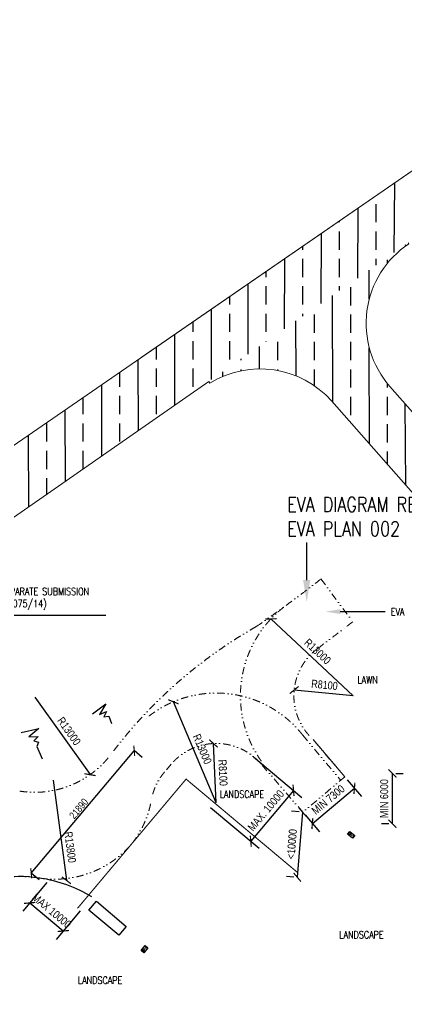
# Model space of a CAD drawing. Header units: millimetres. Extents: x 833779156 to 834921471, y 817530835 to 818378701.
# Drawn here: x 834212251 to 834265053, y 817913025 to 818047823 of the extents above; entities that cross this region are included whole.
import ezdxf
from ezdxf import colors
from ezdxf.entities.mleader import LeaderData, LeaderLine
from ezdxf.math import Vec2, Vec3

# ---------------------------------------------------------------- set-up
doc = ezdxf.new("R2010")
doc.units = ezdxf.units.MM
doc.header["$LTSCALE"] = 1000
doc.header["$MEASUREMENT"] = 0
for name, pattern in [('DASHED', [0.75, 0.5, -0.25]), ('HIDDEN2', [0.1875, 0.125, -0.0625]), ('N132X01M - Default$0$R_WKCD_LB - Model$0$DIVIDE', [1.25, 0.5, -0.25, 0, -0.25, 0, -0.25])]:
    doc.linetypes.add(name, pattern=pattern)
for name, color, linetype in [('_Car Parking A', 2, 'DASHED'), ('_EVA Path', 7, 'HIDDEN2'), ('BD02T', 7, 'Continuous'), ('MGD043_1', 2, 'Continuous'), ('MGD08240', 3, 'Continuous'), ('TEXT', 7, 'Continuous'), ('VPA060_Hatch_EVA', 253, 'Continuous'), ('VPA064_C10', 10, 'Continuous')]:
    doc.layers.add(name, color=color, linetype=linetype)
doc.layers.add('DLNEVA', color=1, linetype='Continuous', lineweight=5)
doc.layers.add('VPA031_Dimension', color=6, linetype='Continuous', lineweight=13)
doc.styles.add('1_2.5mm', font='arial.ttf', dxfattribs={"width": 0.8, "height": 0.0025})
doc.styles.add('ROMANS', font='romans.shx', dxfattribs={"width": 0.8, "height": 2.5})
doc.styles.get("Standard").update_dxf_attribs({"font": 'txt.shx', "width": 0.8})
doc.styles.add('Style-Arial', font='arial.ttf', dxfattribs={"width": 0.8})
doc.dimstyles.get("Standard").update_dxf_attribs({"dimtxt": 0.18, "dimasz": 0.18, "dimexe": 0.18, "dimexo": 0.06249999999999999, "dimgap": 0.09, "dimtad": 0, "dimtih": 1, "dimtoh": 1, "dimdec": 4, "dimzin": 1, "dimdsep": 46, "dimtxsty": '1_2.5mm', "dimcen": 0, "dimadec": 0, "dimazin": 0, "dimtfac": 1, "dimtdec": 4, "dimtofl": 0, "dimtmove": 0, "dimatfit": 3, "dimfxl": 0, "dimtolj": 1, "dimtzin": 1, "dimarcsym": 0})
pattern_1 = [(90, (143431.7760441303, 138864.3535926342), (-5000, 8.881784197001252e-13), []), (90, (145931.776039958, 141364.3535884619), (-5000, 8.881784197001252e-13), [2500, -1250])]

# ---------------------------------------------------------------- blocks, each defined once
blk = doc.blocks.new('_ArchTick')
at = {"color": 0, "linetype": 'ByBlock', "const_width": 0.15}
blk.add_lwpolyline([(-0.5, -0.5), (0.5, 0.5)], dxfattribs=at)
blk = doc.blocks.new('*D22')
at = {"layer": '_Car Parking A', "color": 0, "lineweight": -2, "ltscale": 100}
for p, q in [((834213822.6044192, 817931080.1812657), (834227893.2252089, 817947848.8941346)), ((834228980.5209703, 817946936.5446618), (834227889.0303459, 817947852.4140426)), ((834214909.9001807, 817930167.8317928), (834213818.4095563, 817931083.7011737))]:
    blk.add_line(p, q, dxfattribs=at)
at = {"layer": 'Defpoints', "color": 0, "ltscale": 100}
for p in [(834227893.2252089, 817947848.8941346), (834228984.7158333, 817946933.0247538), (834214914.0950437, 817930164.3118849)]:
    blk.add_point(p, dxfattribs=at)
at = {"layer": '_Car Parking A', "color": 0, "lineweight": -2, "ltscale": 100, "xscale": 1000, "yscale": 1000, "zscale": 1000}
for p, rotation in [((834227893.2252089, 817947848.8941346), 49.99999998814776), ((834213822.6044192, 817931080.1812657), 229.9999999881478)]:
    blk.add_blockref('_ArchTick', p, dxfattribs=dict(at, rotation=rotation))
at = {"layer": '_Car Parking A', "color": 0, "ltscale": 100, "insert": (834220313.5843254, 817939921.2852125), "char_height": 1000, "attachment_point": 5, "rotation": 49.99999998814776, "style": 'Style-Arial'}
blk.add_mtext('21890', dxfattribs=at)
blk = doc.blocks.new('TerminatorOpen_0.5')
at = {"color": 0, "linetype": 'ByBlock', "lineweight": -2}
for q in [(-1, 0.25), (-1, 0), (-1, -0.25)]:
    blk.add_line((0, 0), q, dxfattribs=at)
blk = doc.blocks.new('*D23')
at = {"layer": 'Defpoints', "color": 0, "ltscale": 500}
for p in [(834263144.4871352, 817944746.1486329), (834263149.7217323, 817937846.0243806), (834263149.7217323, 817937846.0243806)]:
    blk.add_point(p, dxfattribs=at)
at = {"layer": 'VPA031_Dimension', "color": 0, "lineweight": -2, "ltscale": 500}
for p, q in [((834263149.7217323, 817944746.1486329), (834263149.7217323, 817937846.0243806)), ((834263644.4871352, 817944746.1486329), (834264649.7217323, 817944746.1486329)), ((834262649.7217323, 817937846.0243806), (834261649.7217323, 817937846.0243806))]:
    blk.add_line(p, q, dxfattribs=at)
at = {"layer": 'VPA031_Dimension', "color": 0, "lineweight": -2, "ltscale": 500, "xscale": 1095, "yscale": 1095, "zscale": 1095}
for p, rotation in [((834263149.7217323, 817944746.1486329), 90), ((834263149.7217323, 817937846.0243806), 270)]:
    blk.add_blockref('_ArchTick', p, dxfattribs=dict(at, rotation=rotation))
at = {"layer": 'VPA031_Dimension', "color": 0, "ltscale": 500, "insert": (834262042.9412576, 817941296.086507), "char_height": 1095.20092847872, "attachment_point": 5, "rotation": 90, "style": 'Style-Arial'}
blk.add_mtext('MIN 6000', dxfattribs=at)
blk = doc.blocks.new('*D27')
at = {"layer": 'Defpoints', "color": 0, "ltscale": 500}
for p in [(834238716.1286097, 817948827.0786105), (834239100.7248616, 817940736.2142731)]:
    blk.add_point(p, dxfattribs=at)
at = {"layer": 'VPA031_Dimension', "color": 0, "lineweight": -2, "ltscale": 500}
blk.add_line((834239100.7248616, 817940736.2142731), (834238716.1286097, 817948827.0786105), dxfattribs=at)
at = {"layer": 'VPA031_Dimension', "color": 0, "lineweight": -2, "ltscale": 500, "xscale": 1095, "yscale": 1095, "zscale": 1095, "rotation": 92.72148520993807}
blk.add_blockref('_ArchTick', (834238716.1286097, 817948827.0786105), dxfattribs=at)
at = {"layer": 'VPA031_Dimension', "color": 0, "ltscale": 500, "insert": (834240013.9589171, 817944834.1975062), "char_height": 1095.20092847872, "attachment_point": 5, "rotation": 272.72148520993807, "style": 'Style-Arial'}
blk.add_mtext('R8100', dxfattribs=at)
blk = doc.blocks.new('*D28')
at = {"layer": 'Defpoints', "color": 0, "ltscale": 500}
for p in [(834256667.5019364, 817944260.6611683), (834257971.2255676, 817942708.4273753), (834250923.906311, 817939436.6060687)]:
    blk.add_point(p, dxfattribs=at)
at = {"layer": 'VPA031_Dimension', "color": 0, "lineweight": -2, "ltscale": 500}
for p, q in [((834256989.0758882, 817943877.7901803), (834258935.947423, 817941559.814411)), ((834252227.6299423, 817937884.3722757), (834257971.2255676, 817942708.4273753)), ((834251245.4802629, 817939053.7350807), (834253192.3517977, 817936735.7593114))]:
    blk.add_line(p, q, dxfattribs=at)
at = {"layer": 'VPA031_Dimension', "color": 0, "lineweight": -2, "ltscale": 500, "xscale": 1095, "yscale": 1095, "zscale": 1095}
for p, rotation in [((834257971.2255676, 817942708.4273753), 40.0269532594442), ((834252227.6299423, 817937884.3722757), 220.0269532594442)]:
    blk.add_blockref('_ArchTick', p, dxfattribs=dict(at, rotation=rotation))
at = {"layer": 'VPA031_Dimension', "color": 0, "ltscale": 500, "insert": (834254387.3639758, 817941144.1941239), "char_height": 1095.20092847872, "attachment_point": 5, "rotation": 40.0269532594442, "style": 'Style-Arial'}
blk.add_mtext('MIN 7300', dxfattribs=at)
blk = doc.blocks.new('*D29')
at = {"layer": 'Defpoints', "color": 0, "ltscale": 500}
for p in [(834249741.262922, 817956146.2253262), (834257801.2670591, 817955342.276748)]:
    blk.add_point(p, dxfattribs=at)
at = {"layer": 'VPA031_Dimension', "color": 0, "lineweight": -2, "ltscale": 500}
blk.add_line((834257801.2670591, 817955342.276748), (834249741.262922, 817956146.2253262), dxfattribs=at)
at = {"layer": 'VPA031_Dimension', "color": 0, "lineweight": -2, "ltscale": 500, "xscale": 1095, "yscale": 1095, "zscale": 1095, "rotation": 174.3038486004701}
blk.add_blockref('_ArchTick', (834249741.262922, 817956146.2253262), dxfattribs=at)
at = {"layer": 'VPA031_Dimension', "color": 0, "ltscale": 500, "insert": (834253881.1161745, 817956845.5664942), "char_height": 1095.20092847872, "attachment_point": 5, "rotation": 354.30384860047013, "style": 'Style-Arial'}
blk.add_mtext('R8100', dxfattribs=at)
blk = doc.blocks.new('*D30')
at = {"layer": 'Defpoints', "color": 0, "ltscale": 500}
for p in [(834243783.6430166, 817947345.3199284), (834237948.1579931, 817940390.8595337), (834243814.8391905, 817935468.1296132)]:
    blk.add_point(p, dxfattribs=at)
at = {"layer": 'VPA031_Dimension', "color": 0, "lineweight": -2, "ltscale": 500}
for p, q in [((834244166.6652416, 817947023.9261278), (834250799.3908892, 817941458.4086058)), ((834249650.324214, 817942422.5900079), (834243814.8391905, 817935468.1296132)), ((834238331.1802182, 817940069.4657329), (834244963.9058657, 817934503.9482112))]:
    blk.add_line(p, q, dxfattribs=at)
at = {"layer": 'VPA031_Dimension', "color": 0, "lineweight": -2, "ltscale": 500, "xscale": 1095, "yscale": 1095, "zscale": 1095}
for p, rotation in [((834249650.324214, 817942422.5900079), 50.00000062205255), ((834243814.8391905, 817935468.1296132), 230.0000006220526)]:
    blk.add_blockref('_ArchTick', p, dxfattribs=dict(at, rotation=rotation))
at = {"layer": 'VPA031_Dimension', "color": 0, "ltscale": 500, "insert": (834245884.7386622, 817939656.7845768), "char_height": 1095.20092847872, "attachment_point": 5, "rotation": 50.000000622052575, "style": 'Style-Arial'}
blk.add_mtext('MAX. 10000', dxfattribs=at)
blk = doc.blocks.new('*D32')
at = {"layer": 'Defpoints', "color": 0, "ltscale": 500}
for p in [(834214304.5628331, 817955183.0362543), (834221861.7863623, 817944568.6328583)]:
    blk.add_point(p, dxfattribs=at)
at = {"layer": 'VPA031_Dimension', "color": 0, "lineweight": -2, "ltscale": 500}
blk.add_line((834214304.5628331, 817955183.0362543), (834221861.7863623, 817944568.6328583), dxfattribs=at)
at = {"layer": 'VPA031_Dimension', "color": 0, "lineweight": -2, "ltscale": 500, "xscale": 1095, "yscale": 1095, "zscale": 1095, "rotation": 305.4500361453294}
blk.add_blockref('_ArchTick', (834221861.7863623, 817944568.6328583), dxfattribs=at)
at = {"layer": 'VPA031_Dimension', "color": 0, "ltscale": 500, "insert": (834218985.0861685, 817950517.9759082), "char_height": 1095.20092847872, "attachment_point": 5, "rotation": 305.4500361453294, "style": 'Style-Arial'}
blk.add_mtext('R13000', dxfattribs=at)
blk = doc.blocks.new('*D33')
at = {"layer": 'Defpoints', "color": 0, "ltscale": 500}
for p in [(834233237.0650896, 817954535.7538381), (834239100.7248615, 817940736.2142737)]:
    blk.add_point(p, dxfattribs=at)
at = {"layer": 'VPA031_Dimension', "color": 0, "lineweight": -2, "ltscale": 500}
blk.add_line((834239100.7248615, 817940736.2142737), (834233237.0650896, 817954535.7538381), dxfattribs=at)
at = {"layer": 'VPA031_Dimension', "color": 0, "lineweight": -2, "ltscale": 500, "xscale": 1095, "yscale": 1095, "zscale": 1095, "rotation": 113.0214667746655}
blk.add_blockref('_ArchTick', (834233237.0650896, 817954535.7538381), dxfattribs=at)
at = {"layer": 'VPA031_Dimension', "color": 0, "ltscale": 500, "insert": (834237187.8734618, 817948068.9653978), "char_height": 1095.20092847872, "attachment_point": 5, "rotation": 293.0214667746655, "style": 'Style-Arial'}
blk.add_mtext('R13000', dxfattribs=at)
blk = doc.blocks.new('*D34')
at = {"layer": 'Defpoints', "color": 0, "ltscale": 500}
for p in [(834246560.1936085, 817965868.3523544), (834257801.2670583, 817955342.276746)]:
    blk.add_point(p, dxfattribs=at)
at = {"layer": 'VPA031_Dimension', "color": 0, "lineweight": -2, "ltscale": 500}
blk.add_line((834257801.2670583, 817955342.276746), (834246560.1936083, 817965868.3523542), dxfattribs=at)
at = {"layer": 'VPA031_Dimension', "color": 0, "lineweight": -2, "ltscale": 500, "xscale": 1095, "yscale": 1095, "zscale": 1095, "rotation": 136.8813503966202}
blk.add_blockref('_ArchTick', (834246560.1936085, 817965868.3523544), dxfattribs=at)
at = {"layer": 'VPA031_Dimension', "color": 0, "ltscale": 500, "insert": (834252937.482723, 817961413.4703637), "char_height": 1095.20092847872, "attachment_point": 5, "rotation": 316.8813503966202, "style": 'Style-Arial'}
blk.add_mtext('R13000 ', dxfattribs=at)
blk = doc.blocks.new('*D53')
at = {"layer": 'Defpoints', "color": 0, "ltscale": 500}
for p in [(834250923.9063112, 817939436.6060687), (834250168.4929355, 817930530.1474266), (834250209.1982983, 817930526.8821796)]:
    blk.add_point(p, dxfattribs=at)
at = {"layer": 'VPA031_Dimension', "color": 0, "lineweight": -2, "ltscale": 500}
for p, q in [((834250425.5072659, 817939476.5859599), (834249388.0038126, 817939559.8109891)), ((834250883.2009482, 817939439.8713157), (834250168.4929355, 817930530.1474266)), ((834249710.7992531, 817930566.8620708), (834248673.2957999, 817930650.0871))]:
    blk.add_line(p, q, dxfattribs=at)
at = {"layer": 'VPA031_Dimension', "color": 0, "lineweight": -2, "ltscale": 500, "xscale": 1095, "yscale": 1095, "zscale": 1095}
for p, rotation in [((834250883.2009482, 817939439.8713157), 85.41374597561992), ((834250168.4929355, 817930530.1474266), 265.4137459756199)]:
    blk.add_blockref('_ArchTick', p, dxfattribs=dict(at, rotation=rotation))
at = {"layer": 'VPA031_Dimension', "color": 0, "ltscale": 500, "insert": (834249422.6102784, 817935073.507297), "char_height": 1095.20092847872, "attachment_point": 5, "rotation": 85.41374597561993, "style": 'Style-Arial'}
blk.add_mtext('<10000', dxfattribs=at)
blk = doc.blocks.new('*D67')
at = {"layer": 'Defpoints', "color": 0, "ltscale": 500}
for p in [(834216825.2495458, 817943798.7210565), (834218625.8564411, 817930116.695812)]:
    blk.add_point(p, dxfattribs=at)
at = {"layer": 'VPA031_Dimension', "color": 0, "lineweight": -2, "ltscale": 500}
blk.add_line((834216825.2495458, 817943798.7210565), (834218625.856441, 817930116.6958119), dxfattribs=at)
at = {"layer": 'VPA031_Dimension', "color": 0, "lineweight": -2, "ltscale": 500, "xscale": 1095, "yscale": 1095, "zscale": 1095, "rotation": 277.4972589229549}
blk.add_blockref('_ArchTick', (834218625.8564411, 817930116.695812), dxfattribs=at)
at = {"layer": 'VPA031_Dimension', "color": 0, "ltscale": 500, "insert": (834219146.3213702, 817934647.2299547), "char_height": 1095.20092847872, "attachment_point": 5, "rotation": 277.49725892295487, "style": 'Style-Arial'}
blk.add_mtext('R13800', dxfattribs=at)
blk = doc.blocks.new('eva')
at = {"layer": 'VPA060_Hatch_EVA'}
h = blk.add_hatch(dxfattribs=at)
h.set_pattern_fill('ANSI33', color=10, scale=20000, angle=45)
h.set_pattern_definition(pattern_1)
edge = h.paths.add_edge_path()
edge.add_line((0, -212.0116230249405), (-652.7803392410278, -8444.174595475197))
edge.add_arc((2858.848594259067, 38124.28570373174), 46700.67486027806, 222.6374605973969, 265.68760821411036, ccw=False)
edge.add_arc((-46884.76997270624, -8358.69649249312), 21384.88830563288, 43.98047564652187, 80.23169808891593)
edge.add_arc((-46480.29331826578, -6009.277706371489), 19000.90634333354, 80.23169808813711, 107.8874005977022)
edge.add_arc((-45156.60438109419, -7896.49440825425), 21214.3689637397, 109.7243968952458, 140.1851059660185)
edge.add_line((-61451.72397255898, 5687.265308022499), (-139503.9641624689, -89010.20621824265))
edge.add_arc((-128978.5858966997, -96865.09195549843), 13133.27139683299, 143.2667333616969, 224.1560881800083)
edge.add_line((-138400.981965065, -106013.9317679405), (-143877.8420253992, -112690.8239990473))
edge.add_arc((-129035.6066959311, -96381.40578334466), 22051.96299901675, 133.9393458486552, 227.6965282070973, ccw=False)
edge.add_line((-144337.3861476183, -80502.34354019165), (-49956.40951395035, 30125.87083613873))
edge.add_arc((-72955.1922498306, 50714.55566780462), 30868.07331904427, 318.164853910603, 344.7138417723223)
edge.add_arc((-141.126472639553, 39297.86308165631), 43162.77197159677, 143.371512455795, 175.6436310903435, ccw=False)
edge.add_line((-34780.15446746349, 65049.80716061592), (71214.15013074875, 219862.8083590269))
edge.add_arc((59111.24400215875, 228171.4176868357), 14680.37212469811, 325.530516560551, 441.8752828597391)
edge.add_line((61185.99619269371, 242704.4397079945), (56866.86629474163, 243013.4347206354))
edge.add_line((56866.86629474163, 243013.4347206354), (35151.2167993784, 242570.4418720007))
edge.add_arc((33660.6614104886, 216356.3337437681), 26256.45102305374, 86.74561992135946, 108.2332682315992)
edge.add_arc((22944.91366895323, 311134.627382206), 69884.91206765431, 256.4376602336344, 272.0504623077489, ccw=False)
edge.add_arc((20000.80366445264, 298930.0410192751), 57330.24313498876, 247.6517326497046, 256.4376602339501, ccw=False)
edge.add_arc((74257.61750419176, 430905.0332465244), 200022.9213683957, 245.13888133138119, 247.6517326497143, ccw=False)
edge.add_arc((-15991.8322146734, 236133.2497307227), 14641.95891826012, 65.13888133169594, 97.42870846330428)
edge.add_arc((-16982.26719945602, 243729.375129446), 6981.535788157576, 97.42870846204188, 156.0327331355538)
edge.add_arc((-12957.59098035481, 241940.2282162149), 11385.97279482749, 156.032733136065, 184.476925668179)
edge.add_line((-24308.82346630096, 241051.4664176702), (-30989.71563577652, 240757.4711564779))
edge.add_line((-30989.71563577652, 240757.4711564779), (-31217.43984901905, 245932.3876072168))
edge.add_arc((-40588.33254705704, 244831.349767536), 9435.354486321681, 6.701272228476181, 67.32268872360504)
edge.add_arc((-40009.61362600383, 246216.3621730021), 7934.296541777258, 67.32268872443629, 89.42198250140318)
edge.add_line((-39929.57135260105, 254150.2549657822), (-48134.43892121315, 254209.2540134192))
edge.add_line((-48134.43892121315, 254209.2540134192), (-47949.44190704823, 261268.3900746107))
edge.add_line((-47949.44190704823, 261268.3900746107), (-29003.72459673882, 261268.3900746107))
edge.add_arc((-27185.71252028849, 214404.8969154554), 46898.74368240918, 65.12347902739992, 92.22160587829012, ccw=False)
edge.add_arc((26348.78057454246, 318762.8411756472), 70451.34075488814, 241.3245794765194, 265.4778873406329)
edge.add_arc((23306.39671290788, 280295.4999032029), 31863.87589734366, 265.4778873408373, 287.9115903423906)
edge.add_line((33106.10336065292, 249975.9956721067), (84186.42534041405, 250689.3108272552))
edge.add_arc((81726.49467156481, 270497.829910339), 19960.67852455014, 277.0790617935053, 326.817393815436)
edge.add_line((98432.19540500641, 259573.1674365997), (111852.9787659645, 282081.8041089773))
edge.add_arc((1534240.325233834, -396196.1751264866), 1575832.091470297, 152.8267636218526, 154.5054470916123, ccw=False)
edge.add_arc((420354.7249086449, 175605.6850843428), 323754.4189785417, 142.7881418440753, 152.8267636217373, ccw=False)
edge.add_line((162515.161067605, 371400.6878969669), (183740.9458428621, 401913.3995039463))
edge.add_arc((174771.3715181572, 407292.6050969377), 10458.92520185868, 329.0481704107807, 409.69456530419)
edge.add_line((181536.8540287018, 415268.6544183493), (186266.7776942253, 422277.5412920713))
edge.add_line((186266.7776942253, 422277.5412920713), (209660.4001148939, 406040.8033611774))
edge.add_line((209660.4001148939, 406040.8033611774), (204893.4770822525, 399428.9100888968))
edge.add_arc((198450.0337577013, 391570.3099584221), 10162.45826005693, 50.65090146525198, 116.8868187564158)
edge.add_arc((199271.710971552, 389949.7718028679), 11979.40552328953, 116.8868187559653, 145.9111986577304)
edge.add_line((189350.7279256582, 396663.9547088146), (157880.2358778715, 351461.6843007803))
edge.add_line((157880.2358778715, 351461.6843007803), (146780.4150360823, 335288.945338726))
edge.add_line((146780.4150360823, 335288.945338726), (137175.5700640678, 316600.2469851971))
edge.add_arc((-1354780.611562736, 1029160.468450455), 1653382.99165954, 333.2616954256467, 334.4707981192207, ccw=False)
edge.add_arc((-91638.97034830271, 392807.9774774287), 239002.809905897, 327.90561515866466, 333.26169542532995, ccw=False)
edge.add_arc((-1550806.132997138, 1307942.550414054), 1961396.520744552, 326.84242716552615, 327.9056151586524, ccw=False)
edge.add_arc((-2484842.081978023, 1918171.204870181), 3077103.545329392, 324.0057413763368, 326.8424271655524, ccw=False)
edge.add_arc((210923.7041237357, -40004.58981773554), 254803.6587233386, 144.0057413764774, 149.3006585158399)
edge.add_arc((-310655.1981216912, 269678.1915161849), 351783.4960386605, 323.2003721761565, 329.30065851574346, ccw=False)
edge.add_arc((2712.523241872943, 37863.79148485447), 38059.66564198751, 146.3498902589446, 199.5738987887642)
edge.add_arc((3392.205975239718, 38105.46678550218), 38781.03626031078, 199.573898789001, 227.8816430212352)
edge.add_arc((1746.843595840102, 36285.68058027762), 36327.70399739383, 227.8816430211475, 267.2438286656088)
edge.add_line((0, 0), (0, -212.0116230249405))
h = blk.add_hatch(dxfattribs=at)
h.set_pattern_fill('ANSI33', color=10, scale=20000, angle=45)
h.set_pattern_definition(pattern_1)
edge = h.paths.add_edge_path()
edge.add_arc((288344.5847652453, 213104.5521739507), 10429.16974709395, -33.44364801684469, 33.85006222361898, ccw=False)
edge.add_arc((168259.1000681264, 270866.8028722106), 143596.0655646074, 324.0291421861187, 333.7504345711047, ccw=False)
edge.add_arc((199388.5447466871, 248274.1196037893), 105132.1647839693, 312.9261181982473, 324.0291421861175, ccw=False)
edge.add_arc((180064.3033917463, 269050.479167759), 133506.1567603437, 302.43567955123876, 312.9261181982723, ccw=False)
edge.add_arc((15508.81962957449, 527991.8691199496), 440310.9003132667, 297.9951991787839, 302.4356795512404, ccw=False)
edge.add_arc((389072.3295267103, -174720.9493021229), 355525.138768503, 117.9951991787842, 122.140188173572)
edge.add_line((199935.5746507645, 126319.5998791456), (169942.9320693016, 108041.7043689489))
edge.add_line((169942.9320693016, 108041.7043689489), (138540.3799414635, 85513.85546958447))
edge.add_line((138540.3799414635, 85513.85546958447), (26302.48659849167, 8029.735994696617))
edge.add_arc((1671.990650274725, 40543.43327013365), 40789.72715248158, 267.65076009106554, 307.1454630415203, ccw=False)
edge.add_line((0, -212.0116230249405), (-652.7803392410278, -8444.174595475197))
edge.add_arc((3012.750785476925, 35755.03676937024), 44350.9459166381, 265.2591924491077, 307.9651065731816)
edge.add_line((30296.63038253784, 789.3919471502304), (126901.0880589485, 68043.88232266903))
edge.add_line((126901.0880589485, 68043.88232266903), (180455.8264017105, 105497.7026108503))
edge.add_line((180455.8264017105, 105497.7026108503), (219948.5954046249, 128989.9172309637))
edge.add_line((219948.5954046249, 128989.9172309637), (235066.9843554497, 137832.5622800589))
edge.add_arc((85454.09959293745, 410422.9140912714), 310949.3772103771, 298.7604515179632, 303.9239517256918)
edge.add_arc((185311.4599873321, 261953.5921359181), 132023.0460379686, 303.9239517257569, 314.2024070419958)
edge.add_arc((194754.4105968175, 252244.0090988581), 118478.8473179726, 314.202407041986, 324.381291361864)
edge.add_arc((170100.5679770602, 269906.6059820277), 148806.7104899324, 324.3812913618501, 332.7235388347009)
edge.add_arc((177391.6949244813, 266147.1673330466), 140603.4238852316, 332.7235388346953, 337.7011765207907)
edge.add_line((307480.4446697235, 212797.0033410788), (297005.9903047085, 218913.823702693))
h = blk.add_hatch(dxfattribs=at)
h.set_pattern_fill('ANSI33', color=10, scale=20000, angle=45)
h.set_pattern_definition([(90, (0, 0), (-5000, 9.094947017729282e-13), []), (90, (2499.999995804922, 2499.999995804921), (-5000, 9.094947017729282e-13), [2500, -1250])])
edge = h.paths.add_edge_path()
edge.add_arc((123931.200865594, 49864.58499328964), 13071.82939926664, 123.6492673488948, 221.2094944966124)
edge.add_line((114097.1884849072, 41252.67902886868), (127855.409040451, 25619.66815698147))
edge.add_line((127855.409040451, 25619.66815698147), (122375.4039465189, 20796.85319542885))
edge.add_line((122375.4039465189, 20796.85319542885), (106156.9290437698, 39225.36969065666))
edge.add_arc((96375.44571231358, 30595.87719582796), 13043.98546771122, 41.41962069973309, 121.6848095445202)
edge.add_line((89524.14370453358, 41695.66177392006), (89375.56034326553, 41917.18174254894))
edge.add_line((89375.56034326553, 41917.18174254894), (116590.8593991995, 60868.01391351223))
edge.add_line((116590.8593991995, 60868.01391351223), (116688.0014408827, 60746.16511464119))
at = {"layer": 'DLNEVA'}
for p, q in [((141931.4933001995, 87874.93874919415), (80131.83838129044, 45191.15985667706)), ((138540.3799414635, 85513.85546958447), (26302.48659849167, 8029.735994696617)), ((30296.63038253784, 789.3919471502304), (89374.91889967214, 41918.75887333034))]:
    blk.add_line(p, q, dxfattribs=at)
for points in [[(116590.8593991995, 60868.01391351223), (116688.0014408827, 60746.16511464119, 0.4534108829188533), (114097.1884849072, 41252.67902886868), (127855.409040451, 25619.66815698147)], [(122375.4039629206, 20796.85320986361), (122375.4039465189, 20796.85319542885), (106156.9290437698, 39225.36969065666, 0.3652811782387175), (89524.14370453358, 41695.66177392006), (89375.56034326553, 41917.18174254894)]]:
    blk.add_lwpolyline(points, format="xyb", dxfattribs=at)
blk = doc.blocks.new('*D69')
at = {"layer": 'Defpoints', "color": 0, "ltscale": 500}
for p in [(834216272.2692074, 817930186.4809877), (834220848.4915016, 817926346.574544), (834218196.113561, 817923185.581767)]:
    blk.add_point(p, dxfattribs=at)
at = {"layer": 'VPA031_Dimension', "color": 0, "lineweight": -2, "ltscale": 500}
for p, q in [((834215950.8761089, 817929803.4581734), (834212655.7048883, 817925876.411327)), ((834213619.884184, 817927025.4797696), (834218196.113561, 817923185.581767)), ((834220527.098403, 817925963.5517298), (834217231.9342654, 817922036.5133244))]:
    blk.add_line(p, q, dxfattribs=at)
at = {"layer": 'VPA031_Dimension', "color": 0, "lineweight": -2, "ltscale": 500, "xscale": 1095, "yscale": 1095, "zscale": 1095}
for p, rotation in [((834213619.884184, 817927025.4797696), 140.0001056522591), ((834218196.113561, 817923185.581767), 320.0001056522592)]:
    blk.add_blockref('_ArchTick', p, dxfattribs=dict(at, rotation=rotation))
at = {"layer": 'VPA031_Dimension', "color": 0, "ltscale": 500, "insert": (834216619.4220848, 817925953.3751123), "char_height": 1095.20092847872, "attachment_point": 5, "rotation": 320.0001056522591, "style": 'Style-Arial'}
blk.add_mtext('MAX 10000', dxfattribs=at)

msp = doc.modelspace()

# ---------------------------------------------------------------- linework, layer by layer
at = {"layer": '_EVA Path', "color": 12, "linetype": 'N132X01M - Default$0$R_WKCD_LB - Model$0$DIVIDE', "lineweight": 15, "ltscale": 2}
for p, q in [((834253402.1118317, 817971329.2713938), (834257746.5612592, 817965479.366295)), ((834252322.7832828, 817949376.020339), (834256667.5019363, 817944260.6611683))]:
    msp.add_line(p, q, dxfattribs=at)
at = {"layer": '_EVA Path', "linetype": 'N132X01M - Default$0$R_WKCD_LB - Model$0$DIVIDE', "lineweight": 15, "ltscale": 2}
for p, q in [((834253402.1118317, 817971329.2713938), (834257746.5612592, 817965479.366295)), ((834250917.2385125, 817949965.5047816), (834256105.3249083, 817943788.4877884)), ((834232935.4636897, 817945989.7421055), (834232046.466372, 817944946.4620811)), ((834250923.906311, 817939436.6060687), (834245231.8384039, 817946029.5541203)), ((834256667.5019363, 817944260.6611683), (834250923.906311, 817939436.6060687))]:
    msp.add_line(p, q, dxfattribs=at)
msp.add_lwpolyline([(834232046.4277184, 817944946.4167192, 0.1345485599070938), (834230229.48393, 817941069.1729639, -0.1204716850577488), (834227623.2758218, 817935198.3188522, -0.2608464694237715), (834215017.2047533, 817930419.60592)], format="xyb", dxfattribs=at)
at = {"layer": '_EVA Path', "color": 12, "linetype": 'N132X01M - Default$0$R_WKCD_LB - Model$0$DIVIDE', "lineweight": 15, "ltscale": 2}
for centre, radius, start, end in [((834144115.7033025, 818110428.0207437), 176895.3960958955, 304.5979717351861, 308.1558344856718), ((834276712.2764328, 817908282.6427513), 65036.58690514426, 119.6288707875589, 143.0709946936028)]:
    msp.add_arc(centre, radius, start, end, dxfattribs=at)
at = {"layer": '_EVA Path', "linetype": 'N132X01M - Default$0$R_WKCD_LB - Model$0$DIVIDE', "lineweight": 15, "ltscale": 2}
for centre, radius, start, end in [((834133529.020766, 818124799.5732836), 194737.4938828447, 304.761005107901, 307.9928011129817), ((834257801.2670585, 817955342.2767463), 15399.9999999348, 127.9916234102467, 217.9916234105963), ((833931659.3439692, 818388940.3295268), 534464.2744478737, 306.9549013682704, 307.5981632256406), ((834276712.2764328, 817908282.6427513), 65036.58690514426, 119.6288707875589, 143.0709946936028), ((834257801.2670586, 817955342.2767463), 8100.000000043226, 126.599535954564, 227.4404581929344), ((834239100.7248617, 817940736.2142738), 14993.6585973802, 37.99162340953615, 130.3309085641206), ((834239100.7248616, 817940736.2142736), 8100.000000109965, 40.80591474876544, 139.5650974395859), ((834214304.5628332, 817955183.0362543), 13029.85751740363, 260.9368475302108, 323.0923148800894), ((834212218.6684725, 817911647.2693721), 18979.78990348351, 81.52076221612461, 117.4670591050075)]:
    msp.add_arc(centre, radius, start, end, dxfattribs=at)
at = {"layer": 'BD02T', "ltscale": 500}
for points in [[(834257344.4745126, 817936803.8309073), (834258007.3699563, 817936247.595585), (834257707.3969727, 817935890.101704), (834257044.5015287, 817936446.3370262)], [(834228831.4509972, 817920518.3474598), (834229387.6863196, 817921181.2429035), (834229745.1802006, 817920881.2699199), (834229188.9448783, 817920218.374476)]]:
    msp.add_lwpolyline(points, close=True, dxfattribs=at)
at = {"layer": 'MGD08240', "linetype": 'HIDDEN2', "ltscale": 5, "const_width": 150}
msp.add_lwpolyline([(834220144.0711052, 817926284.9497632), (834220144.0711052, 817926284.9497632), (834220144.0711052, 817926284.9497632), (834234976.3952005, 817943961.4252867), (834234976.3952005, 817943961.4252867), (834234976.3952005, 817943961.4252867), (834250209.1982983, 817931179.5859776)], dxfattribs=at)
at = {"layer": 'VPA031_Dimension', "ltscale": 500}
msp.add_lwpolyline([(834256667.5019363, 817944260.6611683), (834252322.7832828, 817949376.020339)], dxfattribs=at)
at = {"layer": 'VPA064_C10', "ltscale": 500}
for points in [[(834222211.0275426, 817952876.5628203), (834224009.106577, 817954242.3059696), (834223146.066322, 817952804.7588203), (834224117.0370753, 817953200.026032), (834223757.4481837, 817952481.2956088), (834224404.7620192, 817952589.0879116), (834224764.3509107, 817951546.807974)], [(834212465.1188829, 817950324.9317334), (834214838.6478053, 817950899.9678537), (834213508.0881605, 817949749.8956132), (834214766.7838577, 817949785.7976131), (834214155.401996, 817949210.7614928), (834214802.7158315, 817949031.078887), (834214586.8548353, 817948420.1407667), (834215306.1671951, 817946730.9344059)]]:
    msp.add_lwpolyline(points, dxfattribs=at)
msp.add_lwpolyline([(834221708.5309414, 817926049.1732304), (834222720.9213725, 817927255.6931617), (834226811.5987148, 817923823.2073438), (834225799.208161, 817922616.6872934)], close=True, dxfattribs=at)
for centre, radius, start, end in [((834212218.7158436, 817911641.9196357), 18985.07419721991, 81.52328423844402, 117.4407578099639), ((834212266.9274576, 817911782.503264), 18836.45698918974, 58.51245827217485, 81.60529660211964)]:
    msp.add_arc(centre, radius, start, end, dxfattribs=at)

# ---------------------------------------------------------------- block references
at = {"layer": 'VPA064_C10'}
msp.add_blockref('eva', (834148712.107599, 817956423.5685326), dxfattribs=at)

# ---------------------------------------------------------------- texts
at = {"layer": 'BD02T', "ltscale": 500, "attachment_point": 1}
for s, insert, char_height, width, rotation in [('EVA', (834262925.8941028, 817967335.8217224), 999.9999999999998, 15390.4761904478, 0.45077617789715047), ('ST-1', (834257370.9583979, 817936656.6318065), 250, 3847.619047611952, 319.9999999995725), ('ST-2', (834228960.1204811, 817920524.986345), 250, 3847.619047611952, 49.99999999957251)]:
    msp.add_mtext(s, dxfattribs=dict(at, insert=insert, char_height=char_height, width=width, rotation=rotation))
at = {"layer": 'BD02T', "ltscale": 500, "char_height": 1000, "width": 15390.47619044781, "attachment_point": 1}
for s, insert in [('LAWN', (834258382.6799774, 817958016.856495)), ('LANDSCAPE', (834239566.5405186, 817942388.362589)), ('LANDSCAPE', (834255899.122322, 817923173.2270067)), ('LANDSCAPE', (834220193.7681433, 817916944.4822013))]:
    msp.add_mtext(s, dxfattribs=dict(at, insert=insert))
at = {"layer": 'MGD043_1', "insert": (834203800.2017738, 817971793.6437573), "char_height": 1000, "width": 22873.65179669857, "attachment_point": 1, "style": 'ROMANS'}
msp.add_mtext('EVA ROAD\\PREFER TO SEPARATE SUBMISSION\\P(BD REF: 6/4075/14)', dxfattribs=at)
at = {"layer": 'TEXT', "color": 7, "ltscale": 500, "insert": (834248780.4057313, 817982532.9205754), "char_height": 2000, "width": 45747.30359339714, "attachment_point": 1, "style": 'ROMANS'}
msp.add_mtext('EVA DIAGRAM REFER\\PEVA PLAN 002', dxfattribs=at)

# ---------------------------------------------------------------- dimensions: what is measured, and where the dimension line sits
at = {"layer": '_Car Parking A', "ltscale": 100}
dim = msp.add_aligned_dim(p1=(834214914.0950438, 817930164.311885), p2=(834228984.7158334, 817946933.024754), distance=1424.8398175873547, dimstyle='Standard', override={"dimtxt": 1000, "dimasz": 1000, "dimexe": 5.476004642393601, "dimexo": 5.476004642393601, "dimgap": 200, "dimtad": 1, "dimtih": 0, "dimtoh": 0, "dimrnd": 5, "dimzin": 11, "dimtxsty": 'Style-Arial', "dimblk1": 'ArchTick', "dimblk2": 'ArchTick', "dimsah": 1, "dimadec": 4, "dimazin": 3, "dimatfit": 1, "dimldrblk": 'TerminatorOpen_0.5', "dimfrac": 2, "dimtolj": 0, "dimtzin": 11}, dxfattribs=at)
dim.commit()
dim.dimension.update_dxf_attribs({"geometry": '*D22', "text_midpoint": (834220313.5843254, 817939921.2852125)})
at = {"layer": 'VPA031_Dimension', "ltscale": 500}
for center, mpoint, text, picture, middle in [((834257801.2670583, 817955342.276746), (834246560.1936085, 817965868.3523544), 'R13000 ', '*D34', (834252937.482723, 817961413.4703637)), ((834214304.5628331, 817955183.0362543), (834221861.7863623, 817944568.6328583), 'R13000', '*D32', (834218985.0861685, 817950517.9759082)), ((834239100.7248615, 817940736.2142737), (834233237.0650896, 817954535.7538381), 'R13000', '*D33', (834237187.8734618, 817948068.9653978))]:
    dim = msp.add_radius_dim(center=center, mpoint=mpoint, text=text, dimstyle='Standard', override={"dimscale": 100, "dimtxt": 10.9520092847872, "dimasz": 10.95, "dimexe": 15, "dimexo": 5, "dimgap": 5.476004642393601, "dimtad": 1, "dimtih": 0, "dimtoh": 0, "dimzin": 11, "dimtxsty": 'Style-Arial', "dimblk": 'ArchTick', "dimadec": 4, "dimazin": 3, "dimatfit": 1, "dimldrblk": 'TerminatorOpen_0.5', "dimfrac": 2, "dimtolj": 0, "dimtzin": 11}, dxfattribs=at)
    dim.commit()
    dim.dimension.update_dxf_attribs({"geometry": picture, "text_midpoint": middle})
for center, mpoint, picture, middle in [((834257801.2670591, 817955342.276748), (834249741.262922, 817956146.2253262), '*D29', (834253881.1161745, 817956845.5664942)), ((834239100.7248616, 817940736.2142731), (834238716.1286097, 817948827.0786105), '*D27', (834240013.9589171, 817944834.1975062))]:
    dim = msp.add_radius_dim(center=center, mpoint=mpoint, dimstyle='Standard', override={"dimscale": 100, "dimtxt": 10.9520092847872, "dimasz": 10.95, "dimexe": 15, "dimexo": 5, "dimgap": 5.476004642393601, "dimtad": 1, "dimtih": 0, "dimtoh": 0, "dimzin": 11, "dimtxsty": 'Style-Arial', "dimblk": 'ArchTick', "dimadec": 4, "dimazin": 3, "dimatfit": 1, "dimldrblk": 'TerminatorOpen_0.5', "dimfrac": 2, "dimtolj": 0, "dimtzin": 11}, dxfattribs=at)
    dim.commit()
    dim.dimension.update_dxf_attribs({"geometry": picture, "text_midpoint": middle})
for p1, p2, distance, text, picture, middle in [((834243783.6430166, 817947345.3199284), (834237948.1579931, 817940390.8595338), 7658.40832963398, 'MAX. 10000', '*D30', (834245884.7386622, 817939656.7845768)), ((834250923.906311, 817939436.6060687), (834256667.5019363, 817944260.6611683), -2027.0976924921588, 'MIN 7300', '*D28', (834254387.3639758, 817941144.1941239)), ((834250923.906311, 817939436.6060687), (834250209.1982983, 817930526.8821796), -40.83611634700476, '<10000', '*D53', (834249422.6102784, 817935073.507297))]:
    dim = msp.add_aligned_dim(p1=p1, p2=p2, distance=distance, text=text, dimstyle='Standard', override={"dimscale": 100, "dimtxt": 10.9520092847872, "dimasz": 10.95, "dimexe": 15, "dimexo": 5, "dimgap": 5.476004642393601, "dimtad": 1, "dimtih": 0, "dimtoh": 0, "dimzin": 11, "dimtxsty": 'Style-Arial', "dimblk": 'ArchTick', "dimadec": 4, "dimazin": 3, "dimatfit": 1, "dimldrblk": 'TerminatorOpen_0.5', "dimfrac": 2, "dimtolj": 0, "dimtzin": 11}, dxfattribs=at)
    dim.commit()
    dim.dimension.update_dxf_attribs({"geometry": picture, "text_midpoint": middle})
dim = msp.add_linear_dim(base=(834263149.7217323, 817937846.0243806), p1=(834263144.4871352, 817944746.1486329), p2=(834263149.7217323, 817937846.0243806), angle=90, text='MIN 6000', dimstyle='Standard', override={"dimscale": 100, "dimtxt": 10.9520092847872, "dimasz": 10.95, "dimexe": 15, "dimexo": 5, "dimgap": 5.476004642393601, "dimtad": 1, "dimtih": 0, "dimtoh": 0, "dimzin": 11, "dimtxsty": 'Style-Arial', "dimblk": 'ArchTick', "dimadec": 4, "dimazin": 3, "dimatfit": 1, "dimldrblk": 'TerminatorOpen_0.5', "dimfrac": 2, "dimtolj": 0, "dimtzin": 11}, dxfattribs=at)
dim.commit()
dim.dimension.update_dxf_attribs({"geometry": '*D23', "text_midpoint": (834262042.9412576, 817941296.086507)})
dim = msp.add_radius_dim(center=(834216825.2495458, 817943798.7210565), mpoint=(834218625.8564411, 817930116.695812), dimstyle='Standard', override={"dimscale": 100, "dimtxt": 10.9520092847872, "dimasz": 10.95, "dimexe": 15, "dimexo": 5, "dimgap": 5.476004642393601, "dimtad": 1, "dimtih": 0, "dimtoh": 0, "dimrnd": 5, "dimzin": 11, "dimtxsty": 'Style-Arial', "dimblk": 'ArchTick', "dimadec": 4, "dimazin": 3, "dimatfit": 1, "dimldrblk": 'TerminatorOpen_0.5', "dimfrac": 2, "dimtolj": 0, "dimtzin": 11}, dxfattribs=at)
dim.commit()
dim.dimension.update_dxf_attribs({"geometry": '*D67', "text_midpoint": (834218048.6323057, 817934502.769872), "dimtype": 164})
dim = msp.add_linear_dim(base=(834218196.113561, 817923185.581767), p1=(834216272.2692075, 817930186.4809877), p2=(834220848.4915016, 817926346.5745438), angle=320.0001056522648, text='MAX 10000', dimstyle='Standard', override={"dimscale": 100, "dimtxt": 10.9520092847872, "dimasz": 10.95, "dimexe": 15, "dimexo": 5, "dimgap": 5.476004642393601, "dimtad": 1, "dimtih": 0, "dimtoh": 0, "dimzin": 11, "dimtxsty": 'Style-Arial', "dimblk": 'ArchTick', "dimadec": 4, "dimazin": 3, "dimatfit": 1, "dimldrblk": 'TerminatorOpen_0.5', "dimfrac": 2, "dimtolj": 0, "dimtzin": 11}, dxfattribs=at)
dim.commit()
dim.dimension.update_dxf_attribs({"geometry": '*D69', "text_midpoint": (834215907.9988725, 817925105.5307683), "dimtype": 160})

# ---------------------------------------------------------------- leaders
at = {"layer": 'MGD043_1', "annotation_type": 0, "has_hookline": 1, "hookline_direction": 0, "text_width": 20190.47619047618}
msp.add_leader([(834195088.7530563, 817973527.066041), (834202157.6013095, 817966434.0172274), (834203252.6013095, 817966388.9004359)], dimstyle='Standard', override={"dimscale": 100, "dimtxt": 10.9520092847872, "dimasz": 10.95, "dimexe": 15, "dimexo": 5, "dimgap": 5.476004642393601, "dimtad": 1, "dimtih": 0, "dimtoh": 0, "dimzin": 11, "dimtxsty": 'Style-Arial', "dimadec": 4, "dimazin": 3, "dimatfit": 1, "dimldrblk": 'TerminatorOpen_0.5', "dimfrac": 2, "dimtolj": 0, "dimtzin": 11}, dxfattribs=at)
at = {"layer": 'MGD043_1'}
ml = msp.add_multileader_mtext('Standard', dxfattribs=at)
ml.set_content('', color=256, style='1_2.5mm')
ml.set_leader_properties()
ml.build(insert=Vec2(0, 0))
ml.multileader.update_dxf_attribs({"text_right_attachment_type": 6, "dogleg_length": 0.36, "arrow_head_size": 2000})
ctx = ml.context
ctx.base_point, ctx.char_height, ctx.arrow_head_size, ctx.landing_gap_size, ctx.plane_origin, ctx.plane_x_axis, ctx.plane_y_axis = Vec3(834262162.4372343, 817966864.9934279), 0.18, 2000, 0.09, Vec3(834208166.2089074, 817966772.3858626), Vec3(-0.9996239146557235, -0.0274231516855153), Vec3(0.0274231516855153, -0.9996239146557235)
ctx.right_attachment, ctx.text_align_type = 6, 2
notes = []
notes.append((ctx, [(0, (1, 1, 0), (834262161.8949692, 817966865.0685855), (0.9996239146557236, 0.0274231516855153), 0.36, [(0, [(834254034.1427985, 817966865.0685856)], 0, [])])]))
ctx.mtext.insert, ctx.mtext.text_direction, ctx.mtext.rotation, ctx.mtext.alignment, ctx.mtext.flow_direction = Vec3(834262162.3497362, 817966864.9009936), Vec3(-0.9996239146557235, -0.0274231516855153), 3.169019243607704, 3, 5
at = {"layer": 'TEXT', "color": 7, "ltscale": 500}
ml = msp.add_multileader_mtext('Standard', dxfattribs=at)
ml.set_content('', color=7, style='1_2.5mm')
ml.set_leader_properties()
ml.build(insert=Vec2(0, 0))
ml.multileader.update_dxf_attribs({"text_right_attachment_type": 6, "dogleg_length": 0.36, "arrow_head_size": 3000})
ctx = ml.context
ctx.base_point, ctx.char_height, ctx.arrow_head_size, ctx.landing_gap_size, ctx.plane_origin, ctx.plane_x_axis, ctx.plane_y_axis = Vec3(834251451.9663683, 817976299.7698704), 0.18, 3000, 0.09, Vec3(834251544.5739336, 817922303.5415435), Vec3(0.02742315168551548, -0.9996239146557235), Vec3(0.9996239146557235, 0.02742315168551548)
ctx.right_attachment, ctx.text_align_type = 6, 2
notes.append((ctx, [(0, (1, 1, 0), (834251451.8912107, 817976299.2276053), (-0.02742315168551548, 0.9996239146557236), 0.36, [(0, [(834251451.8912106, 817968171.4754347)], 0, [])])]))
ctx.mtext.insert, ctx.mtext.text_direction, ctx.mtext.rotation, ctx.mtext.alignment, ctx.mtext.flow_direction = Vec3(834251452.0588026, 817976299.6823723), Vec3(0.02742315168551548, -0.9996239146557235), 4.739815570402601, 3, 5
for ctx, leaders in notes:
    for number, flags, end, landing, length, lines in leaders:
        leader = LeaderData()
        leader.index, (leader.has_last_leader_line, leader.has_dogleg_vector, leader.attachment_direction) = number, flags
        leader.last_leader_point, leader.dogleg_vector, leader.dogleg_length = Vec3(end), Vec3(landing), length
        for number, points, colour, breaks in lines:
            line = LeaderLine()
            line.index, line.vertices, line.color, line.breaks = number, Vec3.list(points), colors.encode_raw_color(colour), breaks
            leader.lines.append(line)
        ctx.leaders.append(leader)

doc.saveas('drawing.dxf')
